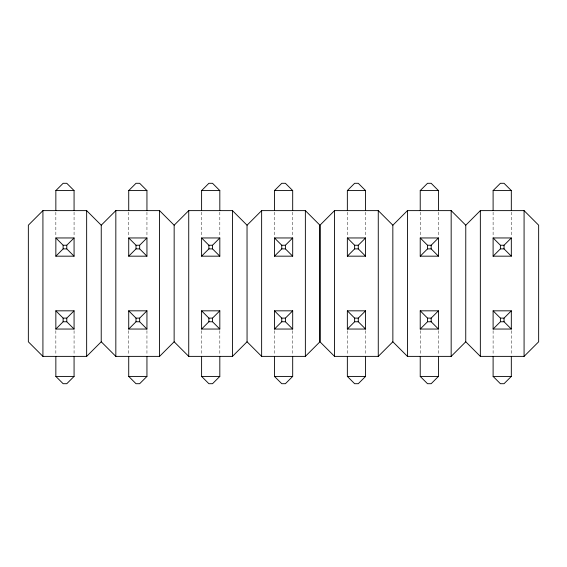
<?xml version="1.0" encoding="UTF-8"?>
<svg xmlns="http://www.w3.org/2000/svg" width="567" height="567" viewBox="0 0 567 567"><rect width="100%" height="100%" fill="white"/><g stroke="black" fill="none" stroke-linecap="round" stroke-linejoin="round"><path stroke-width="0.43" stroke-dasharray="2.83 2.13" d="M511.321 212.157L511.321 236.319M511.321 330.681L511.321 354.843M493.106 212.157L493.106 236.319M493.106 330.681L493.106 354.843M438.447 212.157L438.447 236.319M438.447 330.681L438.447 354.843M420.225 212.157L420.225 236.319M420.225 330.681L420.225 354.843M365.573 212.157L365.573 236.319M365.573 330.681L365.573 354.843M347.351 212.157L347.351 236.319M347.351 330.681L347.351 354.843M292.692 212.157L292.692 236.319M292.692 330.681L292.692 354.843M274.478 212.157L274.478 236.319M274.478 330.681L274.478 354.843M219.819 212.157L219.819 236.319M219.819 330.681L219.819 354.843M201.604 212.157L201.604 236.319M201.604 330.681L201.604 354.843M146.945 212.157L146.945 236.319M146.945 330.681L146.945 354.843M128.723 212.157L128.723 236.319M128.723 330.681L128.723 354.843M74.071 212.157L74.071 236.319M74.071 330.681L74.071 354.843M55.849 212.157L55.849 236.319M55.849 330.681L55.849 354.843"/><path stroke-width="0.85" d="M55.849 210.435L55.849 190.583L63.135 183.297L66.778 183.297L74.071 190.583L74.071 210.435M101.224 225.198L86.652 210.626L42.922 210.626L28.35 225.198L28.35 341.802L42.922 356.374L86.652 356.374L101.224 341.802L101.252 225.198L115.831 210.626L159.554 210.626L174.133 225.198M55.849 256.171L63.135 248.885L63.135 245.242L55.849 237.956L55.849 256.171L74.071 256.171L74.071 237.956L55.849 237.956M74.071 256.171L66.778 248.885L66.778 245.242L74.071 237.956M128.723 210.435L128.723 190.583L136.016 183.297L139.659 183.297L146.945 190.583L146.945 210.435M55.849 329.044L63.135 321.758L66.778 321.758L74.071 329.044L55.849 329.044L55.849 310.829L74.071 310.829L74.071 329.044M55.849 310.829L63.135 318.115L66.778 318.115L74.071 310.829M128.723 256.171L136.016 248.885L139.659 248.885L146.945 256.171L146.945 237.956L128.723 237.956L128.723 256.171L146.945 256.171M128.723 237.956L136.016 245.242L139.659 245.242L146.945 237.956M201.604 210.435L201.604 190.583L208.89 183.297L212.533 183.297L219.819 190.583L219.819 210.435M247.063 225.198L261.635 210.626L305.365 210.626L319.937 225.198L319.937 341.802L305.365 356.374L261.635 356.374L247.063 341.802L247.035 225.198L232.456 210.626L188.733 210.626L174.161 225.198L174.133 341.802L159.554 356.374L115.831 356.374L101.252 341.802M74.071 356.565L74.071 376.417L66.778 383.703L63.135 383.703L55.849 376.417L55.849 356.565M128.723 329.044L136.016 321.758L139.659 321.758L146.945 329.044L146.945 310.829L128.723 310.829L128.723 329.044L146.945 329.044M128.723 310.829L136.016 318.115L139.659 318.115L146.945 310.829M201.604 256.171L208.89 248.885L208.89 245.242L201.604 237.956L219.819 237.956L219.819 256.171L201.604 256.171L201.604 237.956M208.89 245.242L212.533 245.242L219.819 237.956M274.478 210.435L274.478 190.583L281.764 183.297L285.407 183.297L292.692 190.583L292.692 210.435M146.945 356.565L146.945 376.417L139.659 383.703L136.016 383.703L128.723 376.417L128.723 356.565M201.604 329.044L208.89 321.758L212.533 321.758L219.819 329.044L201.604 329.044L201.604 310.829L219.819 310.829L219.819 329.044M201.604 310.829L208.89 318.115L212.533 318.115L219.819 310.829M274.478 256.171L281.764 248.885L285.407 248.885L292.692 256.171L274.478 256.171L274.478 237.956L292.692 237.956L292.692 256.171M274.478 237.956L281.764 245.242L285.407 245.242L292.692 237.956M347.351 210.435L347.351 190.583L354.637 183.297L358.28 183.297L365.573 190.583L365.573 210.435M465.776 341.802L480.348 356.374L524.078 356.374L538.65 341.802L538.65 225.198L524.078 210.626L480.348 210.626L465.776 225.198L465.748 341.802L451.169 356.374L407.446 356.374L392.867 341.802L392.839 225.198L378.267 210.626L334.544 210.626L319.965 225.198L319.965 341.802L334.544 356.374L378.267 356.374L392.839 341.802M174.161 341.802L188.733 356.374L232.456 356.374L247.035 341.802M219.819 356.565L219.819 376.417L212.533 383.703L208.89 383.703L201.604 376.417L201.604 356.565M274.478 329.044L281.764 321.758L285.407 321.758L292.692 329.044L274.478 329.044L274.478 310.829L292.692 310.829L292.692 329.044M274.478 310.829L281.764 318.115L285.407 318.115L292.692 310.829M347.351 256.171L354.637 248.885L358.28 248.885L365.573 256.171L365.573 237.956L347.351 237.956L347.351 256.171L365.573 256.171M347.351 237.956L354.637 245.242L358.28 245.242L365.573 237.956M420.225 210.435L420.225 190.583L427.518 183.297L431.161 183.297L438.447 190.583L438.447 210.435M392.867 225.198L407.446 210.626L451.169 210.626L465.748 225.198M292.692 356.565L292.692 376.417L285.407 383.703L281.764 383.703L274.478 376.417L274.478 356.565M347.351 329.044L354.637 321.758L354.637 318.115L347.351 310.829L365.573 310.829L365.573 329.044L347.351 329.044L347.351 310.829M354.637 318.115L358.28 318.115L365.573 310.829M420.225 256.171L427.518 248.885L427.518 245.242L420.225 237.956L438.447 237.956L438.447 256.171L420.225 256.171L420.225 237.956M427.518 245.242L431.161 245.242L438.447 237.956M493.106 210.435L493.106 190.583L500.392 183.297L504.035 183.297L511.321 190.583L511.321 210.435M365.573 356.565L365.573 376.417L358.28 383.703L354.637 383.703L347.351 376.417L347.351 356.565M420.225 329.044L427.518 321.758L431.161 321.758L438.447 329.044L420.225 329.044L420.225 310.829L438.447 310.829L438.447 329.044M420.225 310.829L427.518 318.115L431.161 318.115L438.447 310.829M493.106 256.171L500.392 248.885L504.035 248.885L511.321 256.171L493.106 256.171L493.106 237.956L511.321 237.956L511.321 256.171M504.035 248.885L504.035 245.242L511.321 237.956M438.447 356.565L438.447 376.417L431.161 383.703L427.518 383.703L420.225 376.417L420.225 356.565M493.106 329.044L500.392 321.758L500.392 318.115L493.106 310.829L511.321 310.829L511.321 329.044L493.106 329.044L493.106 310.829M500.392 318.115L504.035 318.115L511.321 310.829M511.321 356.565L511.321 376.417L504.035 383.703L500.392 383.703L493.106 376.417L493.106 356.565M55.849 190.583L74.071 190.583M128.723 190.583L146.945 190.583M201.604 190.583L219.819 190.583M274.478 190.583L292.692 190.583M347.351 190.583L365.573 190.583M420.225 190.583L438.447 190.583M493.106 190.583L511.321 190.583M63.135 245.242L66.778 245.242M493.106 237.956L500.392 245.242L504.035 245.242M63.135 248.885L66.778 248.885M208.89 248.885L212.533 248.885L219.819 256.171M427.518 248.885L431.161 248.885L438.447 256.171M354.637 321.758L358.28 321.758L365.573 329.044M500.392 321.758L504.035 321.758L511.321 329.044M55.849 376.417L74.071 376.417M128.723 376.417L146.945 376.417M201.604 376.417L219.819 376.417M274.478 376.417L292.692 376.417M347.351 376.417L365.573 376.417M420.225 376.417L438.447 376.417M493.106 376.417L511.321 376.417M524.078 210.626L524.078 356.374M504.035 318.115L504.035 321.758M500.392 245.242L500.392 248.885M480.348 210.626L480.348 356.374M451.169 210.626L451.169 356.374M431.161 245.242L431.161 248.885M431.161 318.115L431.161 321.758M427.518 318.115L427.518 321.758M407.446 210.626L407.446 356.374M378.267 210.626L378.267 356.374M358.28 245.242L358.28 248.885M358.28 318.115L358.28 321.758M354.637 245.242L354.637 248.885M334.544 210.626L334.544 356.374M305.365 210.626L305.365 356.374M285.407 245.242L285.407 248.885M285.407 318.115L285.407 321.758M281.764 245.242L281.764 248.885M281.764 318.115L281.764 321.758M261.635 210.626L261.635 356.374M232.456 210.626L232.456 356.374M212.533 245.242L212.533 248.885M212.533 318.115L212.533 321.758M208.89 318.115L208.89 321.758M188.733 210.626L188.733 356.374M159.554 210.626L159.554 356.374M139.659 245.242L139.659 248.885M139.659 318.115L139.659 321.758M136.016 245.242L136.016 248.885M136.016 318.115L136.016 321.758M115.831 210.626L115.831 356.374M86.652 210.626L86.652 356.374M66.778 318.115L66.778 321.758M63.135 318.115L63.135 321.758M42.922 210.626L42.922 356.374"/></g></svg>
